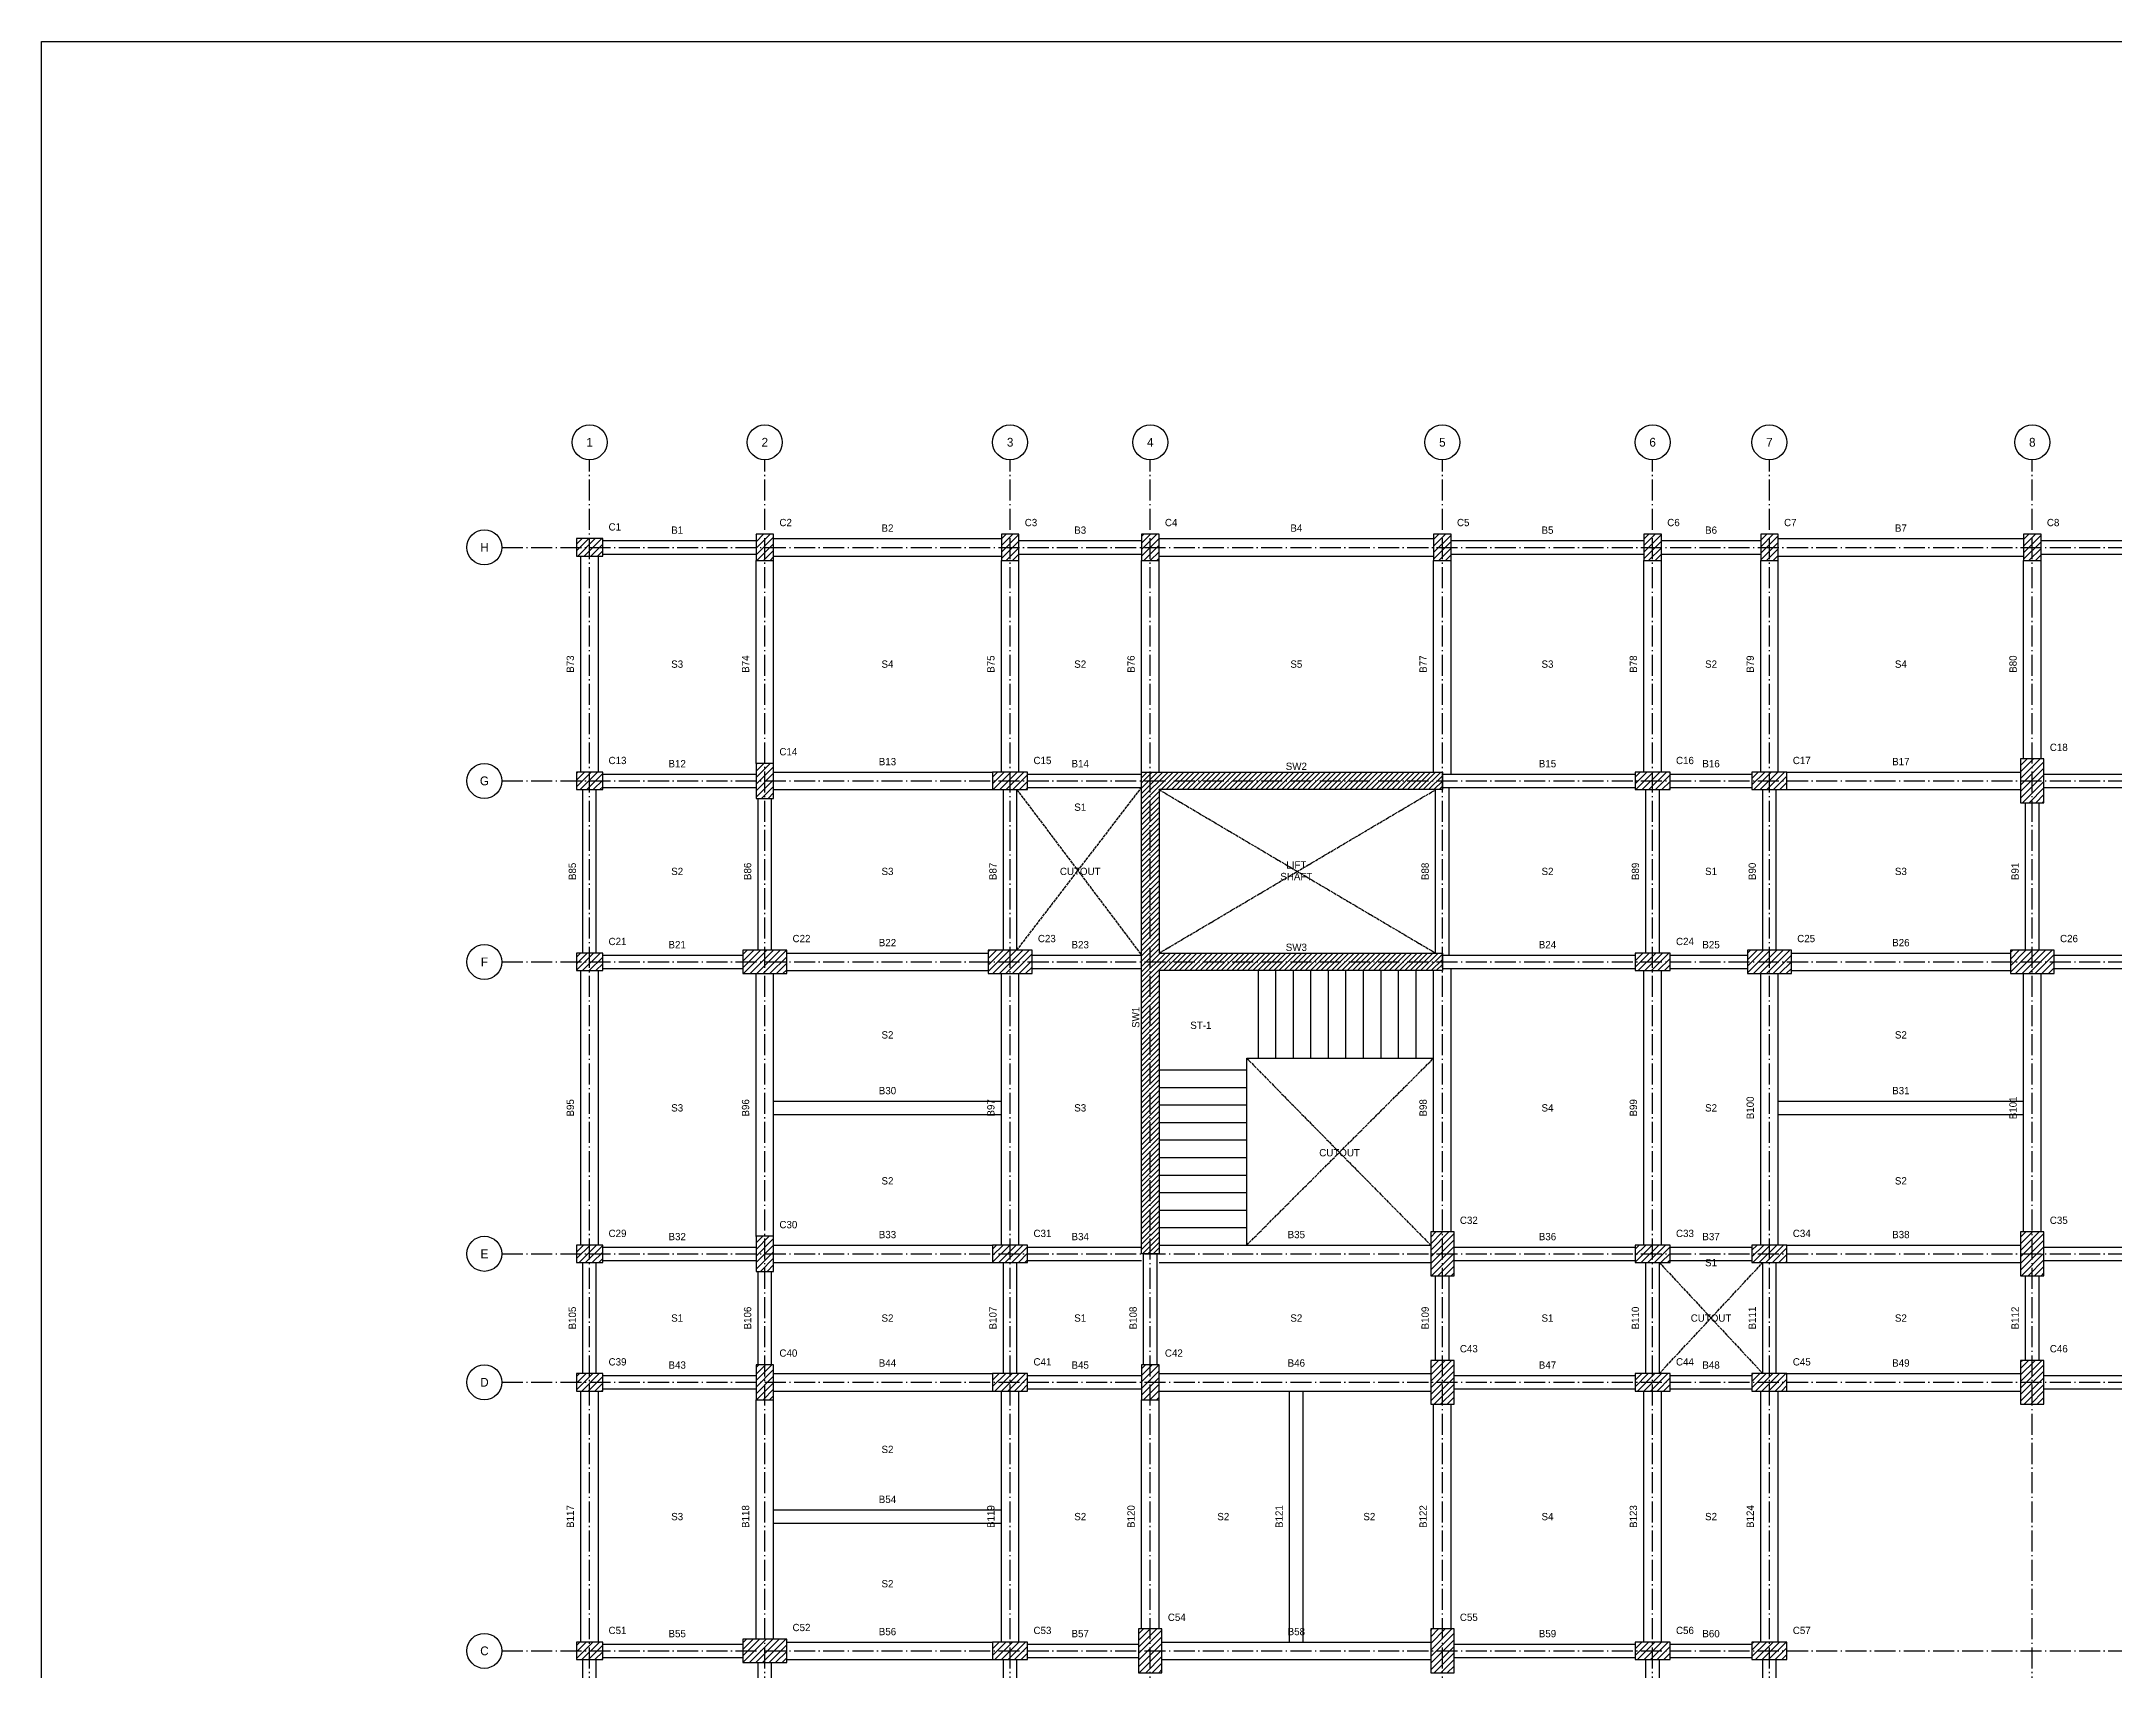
# Model space of a CAD drawing. Header units: millimetres. Extents: x -71346 to 347304, y -10119 to 33865.
# Drawn here: x 113992 to 149484, y 5962 to 33865 of the extents above; entities that cross this region are included whole.
import ezdxf
from ezdxf.enums import TextEntityAlignment as Align

# ---------------------------------------------------------------- set-up
doc = ezdxf.new("R2010")
doc.units = ezdxf.units.MM
doc.header["$LTSCALE"] = 40
doc.header["$PDMODE"] = 35
doc.linetypes.add('DASHED', pattern=[1.524, 1.27, -0.254])
doc.linetypes.add('GRIDLINE', pattern=[12.5, 9, -1.5, 0.5, -1.5])
for name, color, linetype in [('A-CUTOUT', 9, 'DASHED'), ('A-FLOR-IDEN', 11, 'Continuous'), ('S-BEAM', 12, 'Continuous'), ('S-BEAM-IDEN', 2, 'Continuous'), ('S-COLS', 52, 'Continuous'), ('S-COLS-IDEN', 171, 'Continuous'), ('S-GRID', 8, 'GRIDLINE'), ('S-GRID-IDEN', 8, 'Continuous'), ('S-STRS', 31, 'Continuous'), ('S-STRS-IDEN', 31, 'Continuous'), ('S-WALL-IDEN', 30, 'Continuous')]:
    doc.layers.add(name, color=color, linetype=linetype)
doc.layers.add('Boundary', color=40, linetype='Continuous', lineweight=30)
doc.layers.add('Origin', color=40, linetype='Continuous', lineweight=30)
pattern_1 = [(45, (22576.41, 0), (-56.1266, 56.1266), [])]

msp = doc.modelspace()

# ---------------------------------------------------------------- hatches: boundary and pattern name
at = {"layer": 'S-COLS'}
h = msp.add_hatch(dxfattribs=at)
h.set_pattern_fill('ANSI31', scale=25)
h.set_pattern_definition(pattern_1)
h.paths.add_polyline_path([(123151, 25050), (123601, 25050), (123601, 25350), (123151, 25350)])
h = msp.add_hatch(dxfattribs=at)
h.set_pattern_fill('ANSI31', scale=25)
h.set_pattern_definition(pattern_1)
h.paths.add_polyline_path([(126226, 24975), (126526, 24975), (126526, 25425), (126226, 25425)])
h = msp.add_hatch(dxfattribs=at)
h.set_pattern_fill('ANSI31', scale=25)
h.set_pattern_definition(pattern_1)
h.paths.add_polyline_path([(130426, 24975), (130726, 24975), (130726, 25425), (130426, 25425)])
h = msp.add_hatch(dxfattribs=at)
h.set_pattern_fill('ANSI31', scale=25)
h.set_pattern_definition(pattern_1)
h.paths.add_polyline_path([(132826, 24975), (133126, 24975), (133126, 25425), (132826, 25425)])
h = msp.add_hatch(dxfattribs=at)
h.set_pattern_fill('ANSI31', scale=25)
h.set_pattern_definition(pattern_1)
h.paths.add_polyline_path([(137826, 24975), (138126, 24975), (138126, 25425), (137826, 25425)])
h = msp.add_hatch(dxfattribs=at)
h.set_pattern_fill('ANSI31', scale=25)
h.set_pattern_definition(pattern_1)
h.paths.add_polyline_path([(141426, 24975), (141726, 24975), (141726, 25425), (141426, 25425)])
h = msp.add_hatch(dxfattribs=at)
h.set_pattern_fill('ANSI31', scale=25)
h.set_pattern_definition(pattern_1)
h.paths.add_polyline_path([(143426, 24975), (143726, 24975), (143726, 25425), (143426, 25425)])
h = msp.add_hatch(dxfattribs=at)
h.set_pattern_fill('ANSI31', scale=25)
h.set_pattern_definition(pattern_1)
h.paths.add_polyline_path([(147926, 24975), (148226, 24975), (148226, 25425), (147926, 25425)])
h = msp.add_hatch(dxfattribs=at)
h.set_pattern_fill('ANSI31', scale=25)
h.set_pattern_definition(pattern_1)
h.paths.add_polyline_path([(123151, 21050), (123601, 21050), (123601, 21350), (123151, 21350)])
h = msp.add_hatch(dxfattribs=at)
h.set_pattern_fill('ANSI31', scale=25)
h.set_pattern_definition(pattern_1)
h.paths.add_polyline_path([(126226, 20900), (126526, 20900), (126526, 21500), (126226, 21500)])
h = msp.add_hatch(dxfattribs=at)
h.set_pattern_fill('ANSI31', scale=25)
h.set_pattern_definition(pattern_1)
h.paths.add_polyline_path([(130276, 21050), (130876, 21050), (130876, 21350), (130276, 21350)])
h = msp.add_hatch(dxfattribs=at)
h.set_pattern_fill('ANSI31', scale=20)
h.set_pattern_definition([(45, (22576.414, 0), (-44.90128, 44.90128), [])])
h.paths.add_polyline_path([(132826, 13100), (132826, 21350), (137976, 21350), (137976, 21050), (133126, 21050), (133126, 18250), (137976, 18250), (137976, 17950), (133126, 17950), (133126, 13100), (132826, 13100)])
h = msp.add_hatch(dxfattribs=at)
h.set_pattern_fill('ANSI31', scale=25)
h.set_pattern_definition(pattern_1)
h.paths.add_polyline_path([(141276, 21050), (141876, 21050), (141876, 21350), (141276, 21350)])
h = msp.add_hatch(dxfattribs=at)
h.set_pattern_fill('ANSI31', scale=25)
h.set_pattern_definition(pattern_1)
h.paths.add_polyline_path([(143276, 21050), (143876, 21050), (143876, 21350), (143276, 21350)])
h = msp.add_hatch(dxfattribs=at)
h.set_pattern_fill('ANSI31', scale=25)
h.set_pattern_definition(pattern_1)
h.paths.add_polyline_path([(147876, 20825), (148276, 20825), (148276, 21575), (147876, 21575)])
h = msp.add_hatch(dxfattribs=at)
h.set_pattern_fill('ANSI31', scale=25)
h.set_pattern_definition(pattern_1)
h.paths.add_polyline_path([(123151, 17950), (123601, 17950), (123601, 18250), (123151, 18250)])
h = msp.add_hatch(dxfattribs=at)
h.set_pattern_fill('ANSI31', scale=25)
h.set_pattern_definition(pattern_1)
h.paths.add_polyline_path([(126001, 17900), (126751, 17900), (126751, 18300), (126001, 18300)])
h = msp.add_hatch(dxfattribs=at)
h.set_pattern_fill('ANSI31', scale=25)
h.set_pattern_definition(pattern_1)
h.paths.add_polyline_path([(130201, 17900), (130951, 17900), (130951, 18300), (130201, 18300)])
h = msp.add_hatch(dxfattribs=at)
h.set_pattern_fill('ANSI31', scale=25)
h.set_pattern_definition(pattern_1)
h.paths.add_polyline_path([(141276, 17950), (141876, 17950), (141876, 18250), (141276, 18250)])
h = msp.add_hatch(dxfattribs=at)
h.set_pattern_fill('ANSI31', scale=25)
h.set_pattern_definition(pattern_1)
h.paths.add_polyline_path([(143201, 17900), (143951, 17900), (143951, 18300), (143201, 18300)])
h = msp.add_hatch(dxfattribs=at)
h.set_pattern_fill('ANSI31', scale=25)
h.set_pattern_definition(pattern_1)
h.paths.add_polyline_path([(147701, 17900), (148451, 17900), (148451, 18300), (147701, 18300)])
h = msp.add_hatch(dxfattribs=at)
h.set_pattern_fill('ANSI31', scale=25)
h.set_pattern_definition(pattern_1)
h.paths.add_polyline_path([(123151, 12950), (123601, 12950), (123601, 13250), (123151, 13250)])
h = msp.add_hatch(dxfattribs=at)
h.set_pattern_fill('ANSI31', scale=25)
h.set_pattern_definition(pattern_1)
h.paths.add_polyline_path([(126226, 12800), (126526, 12800), (126526, 13400), (126226, 13400)])
h = msp.add_hatch(dxfattribs=at)
h.set_pattern_fill('ANSI31', scale=25)
h.set_pattern_definition(pattern_1)
h.paths.add_polyline_path([(130276, 12950), (130876, 12950), (130876, 13250), (130276, 13250)])
h = msp.add_hatch(dxfattribs=at)
h.set_pattern_fill('ANSI31', scale=25)
h.set_pattern_definition(pattern_1)
h.paths.add_polyline_path([(137776, 12725), (138176, 12725), (138176, 13475), (137776, 13475)])
h = msp.add_hatch(dxfattribs=at)
h.set_pattern_fill('ANSI31', scale=25)
h.set_pattern_definition(pattern_1)
h.paths.add_polyline_path([(141276, 12950), (141876, 12950), (141876, 13250), (141276, 13250)])
h = msp.add_hatch(dxfattribs=at)
h.set_pattern_fill('ANSI31', scale=25)
h.set_pattern_definition(pattern_1)
h.paths.add_polyline_path([(143276, 12950), (143876, 12950), (143876, 13250), (143276, 13250)])
h = msp.add_hatch(dxfattribs=at)
h.set_pattern_fill('ANSI31', scale=25)
h.set_pattern_definition(pattern_1)
h.paths.add_polyline_path([(147876, 12725), (148276, 12725), (148276, 13475), (147876, 13475)])
h = msp.add_hatch(dxfattribs=at)
h.set_pattern_fill('ANSI31', scale=25)
h.set_pattern_definition(pattern_1)
h.paths.add_polyline_path([(123151, 10750), (123601, 10750), (123601, 11050), (123151, 11050)])
h = msp.add_hatch(dxfattribs=at)
h.set_pattern_fill('ANSI31', scale=25)
h.set_pattern_definition(pattern_1)
h.paths.add_polyline_path([(126226, 10600), (126526, 10600), (126526, 11200), (126226, 11200)])
h = msp.add_hatch(dxfattribs=at)
h.set_pattern_fill('ANSI31', scale=25)
h.set_pattern_definition(pattern_1)
h.paths.add_polyline_path([(130276, 10750), (130876, 10750), (130876, 11050), (130276, 11050)])
h = msp.add_hatch(dxfattribs=at)
h.set_pattern_fill('ANSI31', scale=25)
h.set_pattern_definition(pattern_1)
h.paths.add_polyline_path([(132826, 10600), (133126, 10600), (133126, 11200), (132826, 11200)])
h = msp.add_hatch(dxfattribs=at)
h.set_pattern_fill('ANSI31', scale=25)
h.set_pattern_definition(pattern_1)
h.paths.add_polyline_path([(137776, 10525), (138176, 10525), (138176, 11275), (137776, 11275)])
h = msp.add_hatch(dxfattribs=at)
h.set_pattern_fill('ANSI31', scale=25)
h.set_pattern_definition(pattern_1)
h.paths.add_polyline_path([(141276, 10750), (141876, 10750), (141876, 11050), (141276, 11050)])
h = msp.add_hatch(dxfattribs=at)
h.set_pattern_fill('ANSI31', scale=25)
h.set_pattern_definition(pattern_1)
h.paths.add_polyline_path([(143276, 10750), (143876, 10750), (143876, 11050), (143276, 11050)])
h = msp.add_hatch(dxfattribs=at)
h.set_pattern_fill('ANSI31', scale=25)
h.set_pattern_definition(pattern_1)
h.paths.add_polyline_path([(147876, 10525), (148276, 10525), (148276, 11275), (147876, 11275)])
h = msp.add_hatch(dxfattribs=at)
h.set_pattern_fill('ANSI31', scale=25)
h.set_pattern_definition(pattern_1)
h.paths.add_polyline_path([(123151, 6150), (123601, 6150), (123601, 6450), (123151, 6450)])
h = msp.add_hatch(dxfattribs=at)
h.set_pattern_fill('ANSI31', scale=25)
h.set_pattern_definition(pattern_1)
h.paths.add_polyline_path([(126001, 6100), (126751, 6100), (126751, 6500), (126001, 6500)])
h = msp.add_hatch(dxfattribs=at)
h.set_pattern_fill('ANSI31', scale=25)
h.set_pattern_definition(pattern_1)
h.paths.add_polyline_path([(130276, 6150), (130876, 6150), (130876, 6450), (130276, 6450)])
h = msp.add_hatch(dxfattribs=at)
h.set_pattern_fill('ANSI31', scale=25)
h.set_pattern_definition(pattern_1)
h.paths.add_polyline_path([(132776, 5925), (133176, 5925), (133176, 6675), (132776, 6675)])
h = msp.add_hatch(dxfattribs=at)
h.set_pattern_fill('ANSI31', scale=25)
h.set_pattern_definition(pattern_1)
h.paths.add_polyline_path([(137776, 5925), (138176, 5925), (138176, 6675), (137776, 6675)])
h = msp.add_hatch(dxfattribs=at)
h.set_pattern_fill('ANSI31', scale=25)
h.set_pattern_definition(pattern_1)
h.paths.add_polyline_path([(141276, 6150), (141876, 6150), (141876, 6450), (141276, 6450)])
h = msp.add_hatch(dxfattribs=at)
h.set_pattern_fill('ANSI31', scale=25)
h.set_pattern_definition(pattern_1)
h.paths.add_polyline_path([(143276, 6150), (143876, 6150), (143876, 6450), (143276, 6450)])

# ---------------------------------------------------------------- linework, layer by layer
at = {"layer": 'A-CUTOUT'}
for p, q in [((130691, 18300), (132826, 21085)), ((130691, 21050), (132826, 18215)), ((133126, 18250), (137861, 21050)), ((133126, 21050), (137861, 18250)), ((134626, 13250), (137826, 16450)), ((134626, 16450), (137776, 13250)), ((141691, 11050), (143461, 12950)), ((141691, 12950), (143461, 11050))]:
    msp.add_line(p, q, dxfattribs=at)
at = {"layer": 'Boundary'}
msp.add_lwpolyline([(113992, 33865), (169134, 33865), (169134, -10119), (113992, -10119)], close=True, dxfattribs=at)
at = {"layer": 'Origin'}
msp.add_point((133126, 21050), dxfattribs=at)
at = {"layer": 'S-BEAM'}
for p, q in [((123601, 25315), (126226, 25315)), ((126526, 25350), (130426, 25350)), ((130726, 25315), (132826, 25315)), ((133126, 25350), (137826, 25350)), ((138126, 25315), (141426, 25315)), ((141726, 25315), (143426, 25315)), ((143726, 25350), (147926, 25350)), ((148226, 25315), (151226, 25315)), ((123226, 21350), (123226, 25050)), ((123526, 21350), (123526, 25050)), ((123601, 25085), (126226, 25085)), ((126226, 21500), (126226, 24975)), ((126526, 25050), (130426, 25050)), ((126526, 21500), (126526, 24975)), ((130426, 21350), (130426, 24975)), ((130726, 25085), (132826, 25085)), ((130726, 21350), (130726, 24975)), ((132826, 21350), (132826, 24975)), ((133126, 25050), (137826, 25050)), ((133126, 21350), (133126, 24975)), ((137826, 21350), (137826, 24975)), ((138126, 25085), (141426, 25085)), ((138126, 21315), (138126, 24975)), ((141426, 21350), (141426, 24975)), ((141726, 25085), (143426, 25085)), ((141726, 21350), (141726, 24975)), ((143426, 21350), (143426, 24975)), ((143726, 25050), (147926, 25050)), ((143726, 21350), (143726, 24975)), ((147926, 21575), (147926, 24975)), ((148226, 25085), (151226, 25085)), ((148226, 21575), (148226, 24975)), ((123601, 21315), (126226, 21315)), ((126526, 21350), (130276, 21350)), ((130876, 21315), (132826, 21315)), ((137976, 21315), (141276, 21315)), ((141876, 21315), (143276, 21315)), ((143876, 21350), (147876, 21350)), ((148276, 21315), (151076, 21315)), ((123261, 18250), (123261, 21050)), ((123491, 18250), (123491, 21050)), ((123601, 21085), (126226, 21085)), ((126526, 21050), (130276, 21050)), ((130461, 18300), (130461, 21050)), ((130691, 18300), (130691, 21050)), ((130876, 21085), (132826, 21085)), ((137861, 18250), (137861, 21050)), ((137976, 21085), (141276, 21085)), ((138091, 18215), (138091, 21085)), ((141461, 18250), (141461, 21050)), ((141691, 18250), (141691, 21050)), ((141876, 21085), (143276, 21085)), ((143461, 18300), (143461, 21050)), ((143691, 18300), (143691, 21050)), ((143876, 21050), (147876, 21050)), ((148276, 21085), (151076, 21085)), ((126261, 18300), (126261, 20900)), ((126491, 18300), (126491, 20900)), ((147961, 18300), (147961, 20825)), ((148191, 18300), (148191, 20825)), ((123601, 18215), (126001, 18215)), ((126751, 18250), (130201, 18250)), ((130951, 18215), (132826, 18215)), ((137976, 18215), (141276, 18215)), ((141876, 18215), (143201, 18215)), ((143951, 18250), (147701, 18250)), ((148451, 18215), (151076, 18215)), ((123226, 13250), (123226, 17950)), ((123526, 13250), (123526, 17950)), ((123601, 17985), (126001, 17985)), ((126226, 13400), (126226, 17900)), ((126526, 13400), (126526, 17900)), ((126751, 17950), (130201, 17950)), ((130426, 13250), (130426, 17900)), ((130726, 13250), (130726, 17900)), ((130951, 17985), (132826, 17985)), ((137826, 13475), (137826, 17950)), ((137976, 17985), (141276, 17985)), ((138126, 13475), (138126, 17985)), ((141426, 13250), (141426, 17950)), ((141726, 13250), (141726, 17950)), ((141876, 17985), (143201, 17985)), ((143426, 13250), (143426, 17900)), ((143726, 13250), (143726, 17900)), ((143951, 17950), (147701, 17950)), ((147926, 13475), (147926, 17900)), ((148226, 13475), (148226, 17900)), ((148451, 17985), (151076, 17985)), ((126526, 15715), (130426, 15715)), ((143726, 15715), (147926, 15715)), ((126526, 15485), (130426, 15485)), ((143726, 15485), (147926, 15485)), ((123601, 13215), (126226, 13215)), ((126526, 13250), (130276, 13250)), ((130876, 13215), (132826, 13215)), ((133126, 13250), (137776, 13250)), ((138176, 13215), (141276, 13215)), ((141876, 13215), (143276, 13215)), ((143876, 13250), (147876, 13250)), ((148276, 13215), (151076, 13215)), ((123261, 11050), (123261, 12950)), ((123491, 11050), (123491, 12950)), ((123601, 12985), (126226, 12985)), ((126261, 11200), (126261, 12800)), ((126491, 11200), (126491, 12800)), ((126526, 12950), (130276, 12950)), ((130461, 11050), (130461, 12950)), ((130691, 11050), (130691, 12950)), ((130876, 12985), (132826, 12985)), ((132861, 11200), (132861, 13100)), ((133091, 11200), (133091, 13100)), ((133126, 12950), (137776, 12950)), ((138176, 12985), (141276, 12985)), ((141461, 11050), (141461, 12950)), ((141691, 11050), (141691, 12950)), ((141876, 12985), (143276, 12985)), ((143461, 11050), (143461, 12950)), ((143691, 11050), (143691, 12950)), ((143876, 12950), (147876, 12950)), ((148276, 12985), (151076, 12985)), ((137861, 11275), (137861, 12725)), ((138091, 11275), (138091, 12725)), ((147961, 11275), (147961, 12725)), ((148191, 11275), (148191, 12725)), ((123601, 11015), (126226, 11015)), ((126526, 11050), (130276, 11050)), ((130876, 11015), (132826, 11015)), ((133126, 11050), (137776, 11050)), ((138176, 11015), (141276, 11015)), ((141876, 11015), (143276, 11015)), ((143876, 11050), (147876, 11050)), ((148276, 11015), (151076, 11015)), ((123226, 6450), (123226, 10750)), ((123526, 6450), (123526, 10750)), ((123601, 10785), (126226, 10785)), ((126526, 10750), (130276, 10750)), ((130426, 6450), (130426, 10750)), ((130726, 6450), (130726, 10750)), ((130876, 10785), (132826, 10785)), ((133126, 10750), (137776, 10750)), ((135361, 6450), (135361, 10750)), ((135591, 6450), (135591, 10750)), ((138176, 10785), (141276, 10785)), ((141426, 6450), (141426, 10750)), ((141726, 6450), (141726, 10750)), ((141876, 10785), (143276, 10785)), ((143426, 6450), (143426, 10750)), ((143726, 6450), (143726, 10750)), ((143876, 10750), (147876, 10750)), ((148276, 10785), (151076, 10785)), ((126226, 6500), (126226, 10600)), ((126526, 6500), (126526, 10600)), ((132826, 6675), (132826, 10600)), ((133126, 6675), (133126, 10600)), ((137826, 6675), (137826, 10525)), ((138126, 6675), (138126, 10525)), ((126526, 8715), (130426, 8715)), ((126526, 8485), (130426, 8485)), ((123601, 6415), (126001, 6415)), ((126751, 6450), (130276, 6450)), ((130876, 6415), (132776, 6415)), ((133176, 6450), (137776, 6450)), ((138176, 6415), (141276, 6415)), ((141876, 6415), (143276, 6415)), ((123261, 3650), (123261, 6150)), ((123491, 3650), (123491, 6150)), ((123601, 6185), (126001, 6185)), ((126261, 3800), (126261, 6100)), ((126491, 3800), (126491, 6100)), ((126751, 6150), (130276, 6150)), ((130461, 3800), (130461, 6150)), ((130691, 3800), (130691, 6150)), ((130876, 6185), (132776, 6185)), ((133176, 6150), (137776, 6150)), ((138176, 6185), (141276, 6185)), ((141461, 3650), (141461, 6150)), ((141691, 3650), (141691, 6150)), ((141876, 6185), (143276, 6185)), ((143461, 3800), (143461, 6150)), ((143691, 3800), (143691, 6150))]:
    msp.add_line(p, q, dxfattribs=at)
at = {"layer": 'S-COLS'}
for points in [[(123151, 25050), (123601, 25050), (123601, 25350), (123151, 25350)], [(126226, 24975), (126526, 24975), (126526, 25425), (126226, 25425)], [(130426, 24975), (130726, 24975), (130726, 25425), (130426, 25425)], [(132826, 24975), (133126, 24975), (133126, 25425), (132826, 25425)], [(137826, 24975), (138126, 24975), (138126, 25425), (137826, 25425)], [(141426, 24975), (141726, 24975), (141726, 25425), (141426, 25425)], [(143426, 24975), (143726, 24975), (143726, 25425), (143426, 25425)], [(147926, 24975), (148226, 24975), (148226, 25425), (147926, 25425)], [(123151, 21050), (123601, 21050), (123601, 21350), (123151, 21350)], [(126226, 20900), (126526, 20900), (126526, 21500), (126226, 21500)], [(130276, 21050), (130876, 21050), (130876, 21350), (130276, 21350)], [(132826, 13100), (132826, 21350), (137976, 21350), (137976, 21050), (133126, 21050), (133126, 18250), (137976, 18250), (137976, 17950), (133126, 17950), (133126, 13100)], [(141276, 21050), (141876, 21050), (141876, 21350), (141276, 21350)], [(143276, 21050), (143876, 21050), (143876, 21350), (143276, 21350)], [(147876, 20825), (148276, 20825), (148276, 21575), (147876, 21575)], [(123151, 17950), (123601, 17950), (123601, 18250), (123151, 18250)], [(126001, 17900), (126751, 17900), (126751, 18300), (126001, 18300)], [(130201, 17900), (130951, 17900), (130951, 18300), (130201, 18300)], [(141276, 17950), (141876, 17950), (141876, 18250), (141276, 18250)], [(143201, 17900), (143951, 17900), (143951, 18300), (143201, 18300)], [(147701, 17900), (148451, 17900), (148451, 18300), (147701, 18300)], [(123151, 12950), (123601, 12950), (123601, 13250), (123151, 13250)], [(126226, 12800), (126526, 12800), (126526, 13400), (126226, 13400)], [(130276, 12950), (130876, 12950), (130876, 13250), (130276, 13250)], [(137776, 12725), (138176, 12725), (138176, 13475), (137776, 13475)], [(141276, 12950), (141876, 12950), (141876, 13250), (141276, 13250)], [(143276, 12950), (143876, 12950), (143876, 13250), (143276, 13250)], [(147876, 12725), (148276, 12725), (148276, 13475), (147876, 13475)], [(123151, 10750), (123601, 10750), (123601, 11050), (123151, 11050)], [(126226, 10600), (126526, 10600), (126526, 11200), (126226, 11200)], [(130276, 10750), (130876, 10750), (130876, 11050), (130276, 11050)], [(132826, 10600), (133126, 10600), (133126, 11200), (132826, 11200)], [(137776, 10525), (138176, 10525), (138176, 11275), (137776, 11275)], [(141276, 10750), (141876, 10750), (141876, 11050), (141276, 11050)], [(143276, 10750), (143876, 10750), (143876, 11050), (143276, 11050)], [(147876, 10525), (148276, 10525), (148276, 11275), (147876, 11275)], [(123151, 6150), (123601, 6150), (123601, 6450), (123151, 6450)], [(126001, 6100), (126751, 6100), (126751, 6500), (126001, 6500)], [(130276, 6150), (130876, 6150), (130876, 6450), (130276, 6450)], [(132776, 5925), (133176, 5925), (133176, 6675), (132776, 6675)], [(137776, 5925), (138176, 5925), (138176, 6675), (137776, 6675)], [(141276, 6150), (141876, 6150), (141876, 6450), (141276, 6450)], [(143276, 6150), (143876, 6150), (143876, 6450), (143276, 6450)]]:
    msp.add_lwpolyline(points, close=True, dxfattribs=at)
at = {"layer": 'S-GRID'}
for p, q in [((123376, -1500), (123376, 26700)), ((126376, -1500), (126376, 26700)), ((130576, -1500), (130576, 26700)), ((132976, -1500), (132976, 26700)), ((137976, -1500), (137976, 26700)), ((141576, -1500), (141576, 26700)), ((143576, -1500), (143576, 26700)), ((148076, -1500), (148076, 26700)), ((121876, 25200), (164276, 25200)), ((121876, 21200), (164276, 21200)), ((121876, 18100), (164276, 18100)), ((121876, 13100), (164276, 13100)), ((121876, 10900), (164276, 10900)), ((121876, 6300), (164276, 6300))]:
    msp.add_line(p, q, dxfattribs=at)
at = {"layer": 'S-GRID-IDEN'}
for centre in [(123376, 27000), (126376, 27000), (130576, 27000), (132976, 27000), (137976, 27000), (141576, 27000), (143576, 27000), (148076, 27000), (121576, 25200), (121576, 21200), (121576, 18100), (121576, 13100), (121576, 10900), (121576, 6300)]:
    msp.add_circle(centre, 300, dxfattribs=at)
at = {"layer": 'S-STRS'}
for p, q in [((134826, 16450), (134826, 17950)), ((135126, 16450), (135126, 17950)), ((135426, 16450), (135426, 17950)), ((135726, 16450), (135726, 17950)), ((136026, 16450), (136026, 17950)), ((136326, 16450), (136326, 17950)), ((136626, 16450), (136626, 17950)), ((136926, 16450), (136926, 17950)), ((137226, 16450), (137226, 17950)), ((137526, 16450), (137526, 17950)), ((137826, 16450), (137826, 17950)), ((134626, 13250), (134626, 16450)), ((134626, 16450), (137826, 16450)), ((133126, 16250), (134626, 16250)), ((133126, 15950), (134626, 15950)), ((133126, 15650), (134626, 15650)), ((133126, 15350), (134626, 15350)), ((133126, 15050), (134626, 15050)), ((133126, 14750), (134626, 14750)), ((133126, 14450), (134626, 14450)), ((133126, 14150), (134626, 14150)), ((133126, 13850), (134626, 13850)), ((133126, 13550), (134626, 13550)), ((133126, 13250), (134626, 13250))]:
    msp.add_line(p, q, dxfattribs=at)

# ---------------------------------------------------------------- texts
at = {"layer": 'A-CUTOUT'}
for s, p in [('CUTOUT', (131776, 19650)), ('SHAFT', (135476, 19562)), ('LIFT', (135476, 19762)), ('CUTOUT', (136216, 14832)), ('CUTOUT', (142576, 12000))]:
    msp.add_text(s, height=125, dxfattribs=at).set_placement(p, align=Align.MIDDLE_CENTER)
at = {"layer": 'A-FLOR-IDEN'}
for s, p in [('S3', (124876, 23200)), ('S4', (128476, 23200)), ('S2', (131776, 23200)), ('S5', (135476, 23200)), ('S3', (139776, 23200)), ('S2', (142576, 23200)), ('S4', (145826, 23200)), ('S1', (131776, 20750)), ('S2', (124876, 19650)), ('S3', (128476, 19650)), ('S2', (139776, 19650)), ('S1', (142576, 19650)), ('S3', (145826, 19650)), ('S2', (128476, 16850)), ('S2', (145826, 16850)), ('S3', (124876, 15600)), ('S3', (131776, 15600)), ('S4', (139776, 15600)), ('S2', (142576, 15600)), ('S2', (128476, 14350)), ('S2', (145826, 14350)), ('S1', (142576, 12950)), ('S1', (124876, 12000)), ('S2', (128476, 12000)), ('S1', (131776, 12000)), ('S2', (135476, 12000)), ('S1', (139776, 12000)), ('S2', (145826, 12000)), ('S2', (128476, 9750)), ('S3', (124876, 8600)), ('S2', (131776, 8600)), ('S2', (134226, 8600)), ('S2', (136726, 8600)), ('S4', (139776, 8600)), ('S2', (142576, 8600)), ('S2', (128476, 7450))]:
    msp.add_text(s, height=125, dxfattribs=at).set_placement(p, align=Align.MIDDLE_CENTER)
at = {"layer": 'S-BEAM-IDEN'}
for s, p in [('B1', (124876, 25395)), ('B2', (128476, 25430)), ('B3', (131776, 25395)), ('B4', (135476, 25430)), ('B5', (139776, 25395)), ('B6', (142576, 25395)), ('B7', (145826, 25430)), ('B12', (124876, 21395)), ('B13', (128476, 21430)), ('B14', (131776, 21395)), ('B15', (139776, 21395)), ('B16', (142576, 21395)), ('B17', (145826, 21430)), ('B21', (124876, 18295)), ('B22', (128476, 18330)), ('B23', (131776, 18295)), ('B24', (139776, 18295)), ('B25', (142576, 18295)), ('B26', (145826, 18330)), ('B30', (128476, 15795)), ('B31', (145826, 15795)), ('B33', (128476, 13330)), ('B35', (135476, 13330)), ('B38', (145826, 13330)), ('B32', (124876, 13295)), ('B34', (131776, 13295)), ('B36', (139776, 13295)), ('B37', (142576, 13295)), ('B43', (124876, 11095)), ('B44', (128476, 11130)), ('B45', (131776, 11095)), ('B46', (135476, 11130)), ('B47', (139776, 11095)), ('B48', (142576, 11095)), ('B49', (145826, 11130)), ('B54', (128476, 8795)), ('B55', (124876, 6495)), ('B56', (128476, 6530)), ('B57', (131776, 6495)), ('B58', (135476, 6530)), ('B59', (139776, 6495)), ('B60', (142576, 6495))]:
    msp.add_text(s, height=125, dxfattribs=at).set_placement(p, align=Align.BOTTOM_CENTER)
for s, p in [('B73', (123146, 23200)), ('B74', (126146, 23200)), ('B75', (130346, 23200)), ('B76', (132746, 23200)), ('B77', (137746, 23200)), ('B78', (141346, 23200)), ('B79', (143346, 23200)), ('B80', (147846, 23200)), ('B85', (123181, 19650)), ('B86', (126181, 19650)), ('B87', (130381, 19650)), ('B88', (137781, 19650)), ('B89', (141381, 19650)), ('B90', (143381, 19650)), ('B91', (147881, 19650)), ('B95', (123146, 15600)), ('B96', (126146, 15600)), ('B97', (130346, 15600)), ('B98', (137746, 15600)), ('B99', (141346, 15600)), ('B100', (143346, 15600)), ('B101', (147846, 15600)), ('B105', (123181, 12000)), ('B106', (126181, 12000)), ('B107', (130381, 12000)), ('B108', (132781, 12000)), ('B109', (137781, 12000)), ('B110', (141381, 12000)), ('B111', (143381, 12000)), ('B112', (147881, 12000)), ('B117', (123146, 8600)), ('B118', (126146, 8600)), ('B119', (130346, 8600)), ('B120', (132746, 8600)), ('B121', (135281, 8600)), ('B122', (137746, 8600)), ('B123', (141346, 8600)), ('B124', (143346, 8600))]:
    msp.add_text(s, height=125, rotation=90, dxfattribs=at).set_placement(p, align=Align.BOTTOM_CENTER)
at = {"layer": 'S-COLS-IDEN'}
for s, p in [('C1', (123701, 25450)), ('C2', (126626, 25525)), ('C3', (130826, 25525)), ('C4', (133226, 25525)), ('C5', (138226, 25525)), ('C6', (141826, 25525)), ('C7', (143826, 25525)), ('C8', (148326, 25525)), ('C14', (126626, 21600)), ('C18', (148376, 21675)), ('C13', (123701, 21450)), ('C15', (130976, 21450)), ('C16', (141976, 21450)), ('C17', (143976, 21450)), ('C21', (123701, 18350)), ('C22', (126851, 18400)), ('C23', (131051, 18400)), ('C24', (141976, 18350)), ('C25', (144051, 18400)), ('C26', (148551, 18400)), ('C29', (123701, 13350)), ('C30', (126626, 13500)), ('C31', (130976, 13350)), ('C32', (138276, 13575)), ('C33', (141976, 13350)), ('C34', (143976, 13350)), ('C35', (148376, 13575)), ('C40', (126626, 11300)), ('C42', (133226, 11300)), ('C43', (138276, 11375)), ('C46', (148376, 11375)), ('C39', (123701, 11150)), ('C41', (130976, 11150)), ('C44', (141976, 11150)), ('C45', (143976, 11150)), ('C52', (126851, 6600)), ('C54', (133276, 6775)), ('C55', (138276, 6775)), ('C51', (123701, 6550)), ('C53', (130976, 6550)), ('C56', (141976, 6550)), ('C57', (143976, 6550))]:
    msp.add_text(s, height=125, dxfattribs=at).set_placement(p, align=Align.BOTTOM_LEFT)
at = {"layer": 'S-GRID-IDEN'}
for s, p in [('1', (123376, 27000)), ('2', (126376, 27000)), ('3', (130576, 27000)), ('4', (132976, 27000)), ('5', (137976, 27000)), ('6', (141576, 27000)), ('7', (143576, 27000)), ('8', (148076, 27000)), ('H', (121576, 25200)), ('G', (121576, 21200)), ('F', (121576, 18100)), ('E', (121576, 13100)), ('D', (121576, 10900)), ('C', (121576, 6300))]:
    msp.add_text(s, height=150, dxfattribs=at).set_placement(p, align=Align.MIDDLE_CENTER)
at = {"layer": 'S-STRS-IDEN'}
msp.add_text('ST-1', height=125, dxfattribs=at).set_placement((133841, 17014), align=Align.MIDDLE_CENTER)
at = {"layer": 'S-WALL-IDEN'}
for s, p in [('SW2', (135476, 21450)), ('SW3', (135476, 18350))]:
    msp.add_text(s, height=125, dxfattribs=at).set_placement(p, align=Align.MIDDLE_CENTER)
msp.add_text('SW1', height=125, rotation=90, dxfattribs=at).set_placement((132726, 17150), align=Align.MIDDLE_CENTER)

doc.saveas('drawing.dxf')
